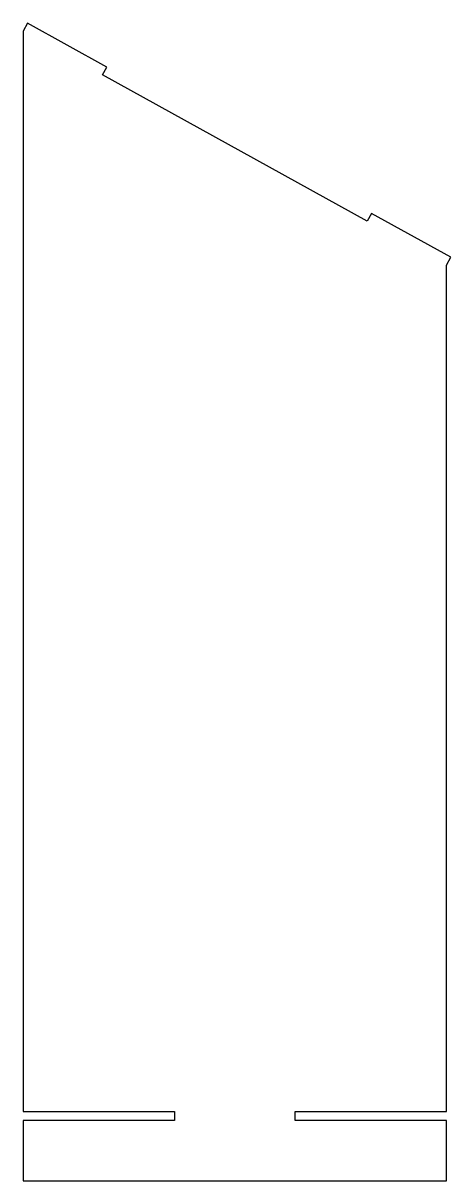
# Model space of a CAD drawing. Header units: millimetres. Extents: x 0 to 141, y 0 to 383.
import ezdxf

# ---------------------------------------------------------------- set-up
doc = ezdxf.new("R2010")
doc.units = ezdxf.units.MM

msp = doc.modelspace()

# ---------------------------------------------------------------- linework, layer by layer
at = {"color": 7, "linetype": 'Continuous', "lineweight": 25}
for p, q in [((1.45, 383.08), (0, 380.46)), ((27.7, 368.56), (1.45, 383.08)), ((0, 380.46), (0, 23)), ((26.25, 365.94), (27.7, 368.56)), ((113.75, 317.52), (26.25, 365.94)), ((115.2, 320.15), (113.75, 317.52)), ((141.45, 305.62), (115.2, 320.15)), ((140, 303), (141.45, 305.62)), ((140, 23), (140, 303)), ((0, 23), (50, 23)), ((50, 23), (50, 20)), ((90, 23), (140, 23)), ((90, 20), (90, 23)), ((0, 20), (0, 0)), ((50, 20), (0, 20)), ((140, 20), (90, 20)), ((140, 0), (140, 20)), ((0, 0), (140, 0))]:
    msp.add_line(p, q, dxfattribs=at)

doc.saveas('drawing.dxf')
